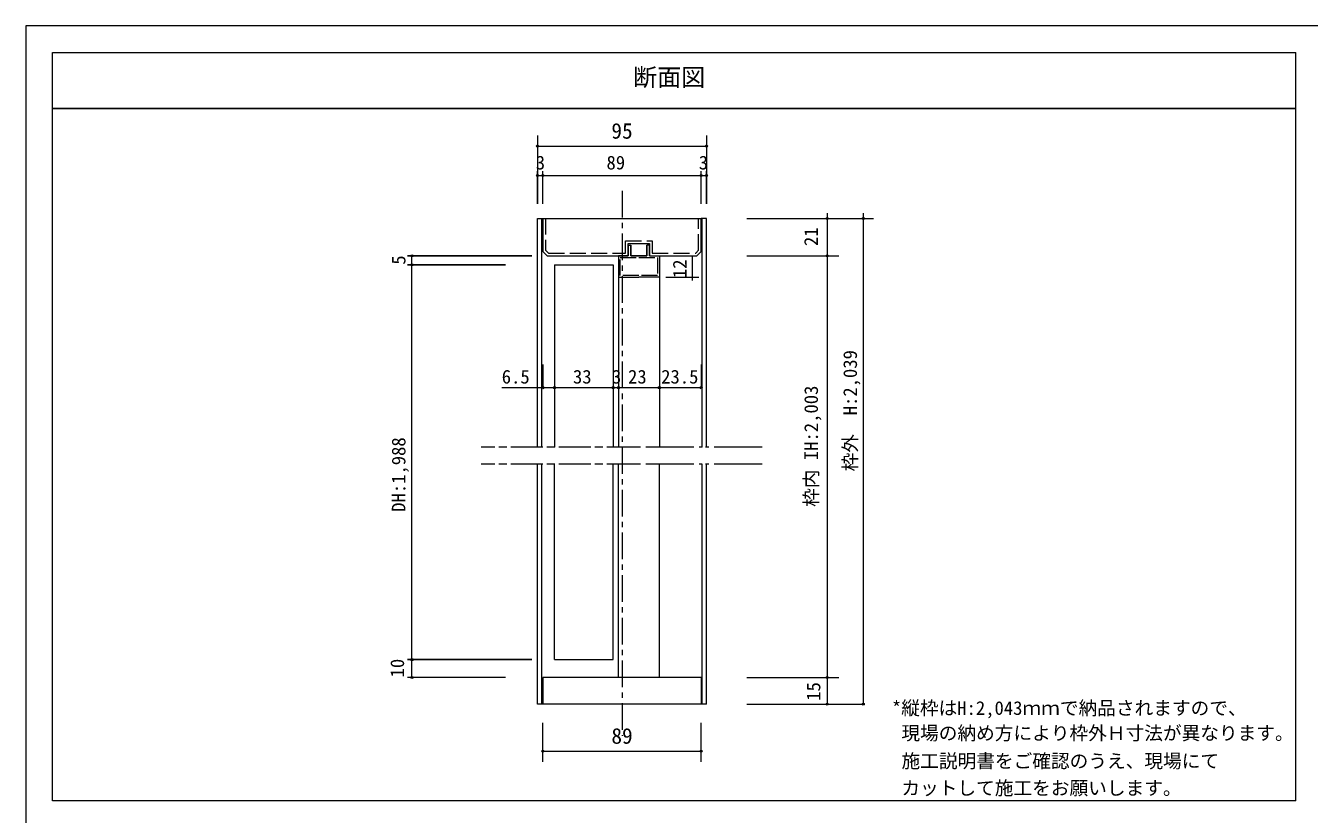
# Model space of a CAD drawing. Units: millimetres on the paper, enlarged 10 times, with parts at other scales. Extents: x -2000 to 2000, y -1385 to 1385.
# Drawn here: x -2000 to 405, y -92 to 1385 of the extents above; entities that cross this region are included whole.
import ezdxf
from ezdxf.enums import TextEntityAlignment as Align

# ---------------------------------------------------------------- set-up
doc = ezdxf.new("R2010")
doc.units = ezdxf.units.MM
doc.header["$LTSCALE"] = 10
doc.header["$PDMODE"] = 32
doc.header["$PDSIZE"] = 4
for name, pattern in [('CHAIN1', [8, 5, -1, 1, -1]), ('DASHED3', [4, 3, -1]), ('DOUBLE_CHAIN2', [12.8, 9, -1, 0.6, -0.6, 0.6, -1]), ('USER6', [9, 6, -0.75, 1.5, -0.75])]:
    doc.linetypes.add(name, pattern=pattern)
doc.layers.add('1-1_0', color=7, linetype='Continuous', lineweight=20)
doc.layers.add('2-0_18', color=7, linetype='Continuous', lineweight=20)
doc.styles.add('ＭＳ ゴシック', font='')
doc.styles.get('ＭＳ ゴシック').set_extended_font_data('MS Gothic')

msp = doc.modelspace()

# ---------------------------------------------------------------- linework, layer by layer
at = {"layer": '1-1_0'}
for p, q in [((-1950, 1335), (380, 1335)), ((-1950, 1335), (380, 1335)), ((-1950, -67.5), (-1950, 1335)), ((380, -67.5), (380, 1335)), ((380, -67.5), (380, 1335)), ((380, -67.5), (380, 1335)), ((-1950, 1230), (380, 1230)), ((380, 1230), (-1950, 1230)), ((380, -67.5), (-1950, -67.5))]:
    msp.add_line(p, q, dxfattribs=at)
msp.add_lwpolyline([(-2000, -1385), (2000, -1385), (2000, 1385), (-2000, 1385)], close=True, dxfattribs=at)
for points in [[(380, -67.5), (-1950, -67.5), (-1950, 1335)], [(-1950, 1230), (380, 1230), (-1950, 1230)]]:
    msp.add_lwpolyline(points, dxfattribs=at)
at = {"layer": '2-0_18', "color": 4, "lineweight": 9}
for p, q in [((-1040.97, 1179.44), (-1040.97, 1051.35)), ((-724.3, 1179.44), (-724.3, 1051.35)), ((-1040.97, 1159.44), (-724.3, 1159.44)), ((-1030.97, 5.92), (-1030.97, 78.84)), ((-734.3, 5.92), (-734.3, 78.84)), ((-1030.97, 25.92), (-734.3, 25.92))]:
    msp.add_line(p, q, dxfattribs=at)
at = {"layer": '2-0_18'}
for p, q in [((-1040.97, 1051.35), (-1040.97, 1112.49)), ((-1030.97, 1051.35), (-1030.97, 1112.49)), ((-734.3, 1051.35), (-734.3, 1112.49)), ((-734.3, 1051.35), (-734.3, 1112.49)), ((-724.3, 1051.35), (-724.3, 1112.49)), ((-1040.97, 1104.33), (-724.3, 1104.33)), ((-1040.97, 1023.75), (-1030.97, 1023.75)), ((-1040.97, 595.53), (-1040.97, 1023.75)), ((-1032.64, 595.53), (-1032.64, 1023.75)), ((-1030.97, 1023.75), (-734.3, 1023.75)), ((-1030.97, 1023.75), (-1030.97, 962.08)), ((-724.3, 1023.75), (-734.3, 1023.75)), ((-734.3, 962.08), (-734.3, 1023.75)), ((-732.64, 595.53), (-732.64, 1023.75)), ((-724.3, 595.53), (-724.3, 1023.75)), ((-649.16, 1023.75), (-411.78, 1023.75)), ((-498.3, 1033.75), (-498.3, 113.98)), ((-430.73, 1033.75), (-430.73, 113.98)), ((-1276.22, 163.98), (-1276.22, 953.75)), ((-865.97, 953.75), (-865.97, 958.75)), ((-865.97, 953.75), (-865.97, 958.75)), ((-835.97, 953.75), (-835.97, 958.75)), ((-835.97, 953.75), (-835.97, 958.75)), ((-751.59, 953.75), (-751.59, 907.74)), ((-649.16, 953.75), (-476.39, 953.75)), ((-498.3, 953.75), (-482.37, 953.75)), ((-1009.3, 937.08), (-1009.3, 595.53)), ((-1009.3, 937.08), (-899.3, 937.08)), ((-899.3, 937.08), (-899.3, 595.53)), ((-889.3, 913.75), (-889.3, 595.53)), ((-812.64, 913.75), (-812.64, 595.53)), ((-800.51, 913.75), (-738.97, 913.75)), ((-1030.97, 750.18), (-1030.97, 706.86)), ((-734.3, 750.18), (-734.3, 706.86)), ((-1108.06, 706.86), (-734.3, 706.86)), ((-1040.97, 113.98), (-1040.97, 563.49)), ((-1032.64, 113.98), (-1032.64, 563.49)), ((-1009.3, 197.31), (-1009.3, 563.49)), ((-889.3, 163.98), (-889.3, 563.49)), ((-812.64, 163.98), (-812.64, 563.49)), ((-812.64, 163.98), (-812.64, 563.49)), ((-732.64, 113.98), (-732.64, 563.49)), ((-724.3, 113.98), (-724.3, 563.49)), ((-1100.77, 163.98), (-1284.36, 163.98)), ((-1100.77, 163.98), (-1284.36, 163.98)), ((-734.3, 163.98), (-1030.97, 163.98)), ((-1030.97, 163.98), (-1030.97, 113.98)), ((-734.3, 163.98), (-734.3, 113.98)), ((-649.16, 163.98), (-476.39, 163.98)), ((-649.16, 113.98), (-430.73, 113.98))]:
    msp.add_line(p, q, dxfattribs=at)
at = {"layer": '2-0_18', "linetype": 'CHAIN1'}
msp.add_line((-882.64, 1075.59), (-882.64, 54.53), dxfattribs=at)
at = {"layer": '2-0_18', "linetype": 'DASHED3'}
for p, q in [((-1025.97, 1023.75), (-1025.97, 964.15)), ((-739.3, 964.15), (-739.3, 1023.59))]:
    msp.add_line(p, q, dxfattribs=at)
at = {"layer": '2-0_18', "linetype": 'USER6'}
for p, q in [((-850.97, 595.53), (-1146.41, 595.53)), ((-850.97, 563.49), (-1146.41, 563.49))]:
    msp.add_line(p, q, dxfattribs=at)
at = {"layer": '2-0_18', "linetype": 'DOUBLE_CHAIN2'}
for p, q in [((-620.31, 595.53), (-850.97, 595.53)), ((-620.31, 563.49), (-850.97, 563.49))]:
    msp.add_line(p, q, dxfattribs=at)
at = {"layer": '2-0_18', "color": 8, "lineweight": 18}
msp.add_line((-724.3, 113.98), (-1040.97, 113.98), dxfattribs=at)
at = {"layer": '2-0_18'}
for points in [[(-1030.97, 962.08), (-1022.64, 953.75), (-870.97, 953.75), (-870.97, 977.08), (-830.97, 977.08), (-830.97, 953.75)], [(-870.97, 973.75), (-870.97, 953.75), (-889.3, 953.75)], [(-870.97, 953.75), (-870.97, 973.75), (-865.97, 973.75), (-865.97, 953.75)], [(-870.97, 953.75), (-870.97, 973.75), (-865.97, 973.75)], [(-865.97, 953.75), (-865.97, 973.75), (-865.97, 953.75)], [(-830.97, 953.75), (-830.97, 973.75), (-835.97, 973.75), (-835.97, 953.75)], [(-830.97, 953.75), (-830.97, 973.75), (-835.97, 973.75)], [(-835.97, 953.75), (-835.97, 973.75), (-835.97, 953.75)], [(-830.97, 973.75), (-830.97, 953.75), (-812.64, 953.75)], [(-830.97, 953.75), (-742.64, 953.75), (-734.3, 962.08)], [(-1051.97, 953.75), (-1284.36, 953.75), (-1051.97, 953.75)], [(-870.97, 953.75), (-889.3, 953.75), (-889.3, 913.75), (-850.97, 913.75)], [(-865.97, 953.75), (-835.97, 953.75), (-865.97, 953.75)], [(-835.97, 953.75), (-865.97, 953.75), (-835.97, 953.75)], [(-830.97, 953.75), (-812.64, 953.75), (-812.64, 913.75), (-850.97, 913.75)], [(-1100.77, 937.08), (-1284.36, 937.08), (-1100.77, 937.08)], [(-1009.3, 197.31), (-899.3, 197.31), (-899.3, 563.49)], [(-1051.97, 197.31), (-1284.36, 197.31), (-1051.97, 197.31)]]:
    msp.add_lwpolyline(points, dxfattribs=at)
at = {"layer": '2-0_18', "linetype": 'DASHED3'}
for points in [[(-1025.97, 964.15), (-1020.56, 958.75), (-875.97, 958.75), (-875.97, 982.08), (-825.97, 982.08), (-825.97, 958.75)], [(-825.97, 958.75), (-744.71, 958.75), (-739.3, 964.15)]]:
    msp.add_lwpolyline(points, dxfattribs=at)
msp.add_lwpolyline([(-885.97, 917.08), (-885.97, 950.42), (-850.97, 950.42), (-815.97, 950.42), (-815.97, 917.08), (-850.97, 917.08)], close=True, dxfattribs=at)
at = {"layer": '2-0_18', "color": 4}
for p in [(-1040.97, 1159.44), (-724.3, 1159.44), (-1030.97, 25.92), (-734.3, 25.92)]:
    msp.add_point(p, dxfattribs=at)
at = {"layer": '2-0_18'}
for p in [(-1040.97, 1104.33), (-1030.97, 1104.33), (-734.3, 1104.33), (-724.3, 1104.33), (-498.3, 1023.75), (-430.73, 1023.75), (-1276.22, 953.75), (-1276.22, 937.08), (-498.3, 953.75), (-1030.97, 706.86), (-1009.3, 706.86), (-899.3, 706.86), (-889.3, 706.86), (-812.64, 706.86), (-734.3, 706.86), (-1276.22, 197.31), (-1276.22, 163.98), (-498.3, 163.98), (-498.3, 113.98), (-430.73, 113.98)]:
    msp.add_point(p, dxfattribs=at)

# ---------------------------------------------------------------- texts
at = {"layer": '1-1_0', "style": 'ＭＳ ゴシック'}
msp.add_text('断面図', height=32.99, dxfattribs=at).set_placement((-861.74, 1261.98), align=Align.BOTTOM_LEFT)
msp.add_text('15', height=25.66, rotation=90, dxfattribs=at).set_placement((-503.43, 120.24), align=Align.BOTTOM_LEFT)
at = {"layer": '2-0_18', "style": 'ＭＳ ゴシック'}
for s, height, p in [('95', 29.33, (-902.64, 1164.44)), ('3', 25.66, (-1044.31, 1107.94)), ('89', 25.66, (-911.81, 1107.94)), ('3', 25.66, (-738.93, 1107.94)), ('6.5', 25.66, (-1108.06, 706.86)), ('33', 25.66, (-974.67, 706.86)), ('3', 25.66, (-901.61, 706.86)), ('23', 25.66, (-871.41, 706.86)), ('23.5', 25.66, (-809.37, 706.86)), ('*縦枠はH:2,043ｍｍで納品されますので、', 25.66, (-377.09, 86.11)), ('現場の納め方により枠外Ｈ寸法が異なります。', 25.66, (-359.31, 39.18)), ('89', 29.33, (-902.64, 30.92)), ('施工説明書をご確認のうえ、現場にて', 25.66, (-359.07, -13.09)), ('カットして施工をお願いします。', 25.66, (-359.31, -63.78))]:
    msp.add_text(s, height=height, dxfattribs=at).set_placement(p, align=Align.BOTTOM_LEFT)
for s, p in [('21', (-508.14, 972.19)), ('5', (-1280.79, 937.22)), ('12', (-754.06, 912.08)), ('枠外\u3000H:2,039', (-434.82, 550.03)), ('枠内 IH:2,003', (-507.92, 483.59)), ('DH:1,988', (-1280.79, 474.19)), ('10', (-1283.34, 163.98))]:
    msp.add_text(s, height=25.66, rotation=90, dxfattribs=at).set_placement(p, align=Align.BOTTOM_LEFT)

doc.saveas('drawing.dxf')
